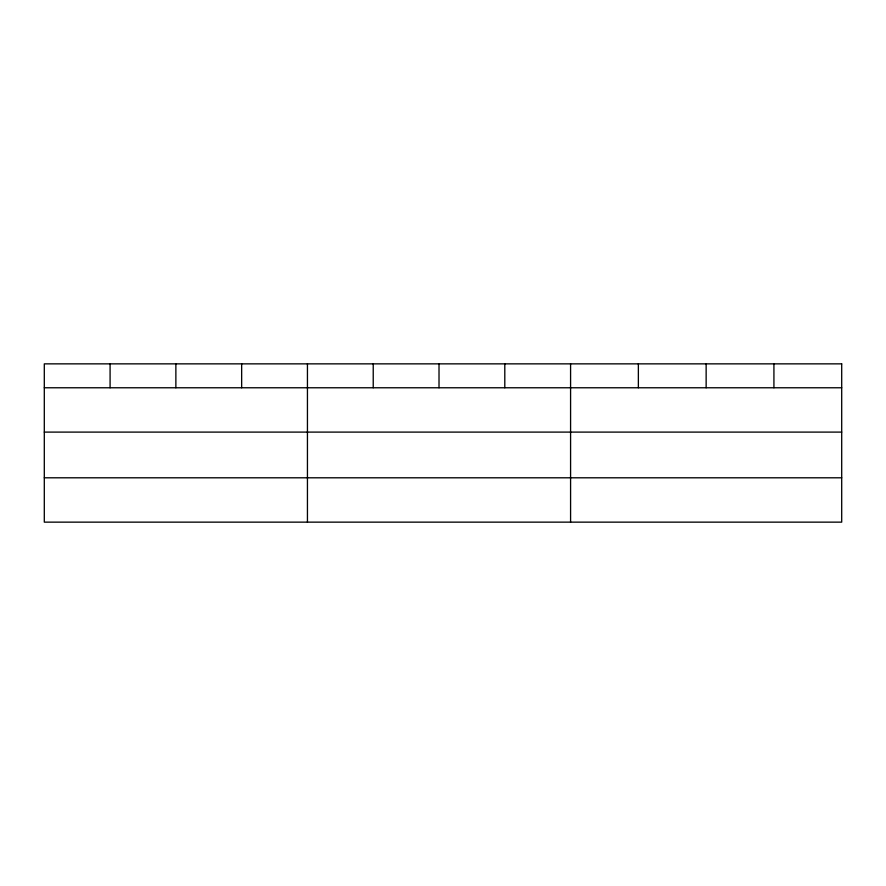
<?xml version="1.0" encoding="UTF-8"?>
<svg xmlns="http://www.w3.org/2000/svg" width="886" height="886" viewBox="0 0 886 886"><rect width="100%" height="100%" fill="white"/><g stroke="black" fill="none" stroke-linecap="round" stroke-linejoin="round"><path stroke-width="1.33" d="M44.3 387.769L841.7 387.769M44.3 432.102L841.7 432.102M44.3 477.798L841.7 477.798M773.921 363.858L773.921 387.769M706.142 363.858L706.142 387.769M638.363 363.858L638.363 387.769M570.584 363.858L570.584 522.142M504.798 363.858L504.798 387.769M439.013 363.858L439.013 387.769M373.227 363.858L373.227 387.769M307.442 363.858L307.442 522.142M241.656 363.858L241.656 387.769M175.871 363.858L175.871 387.769M110.085 363.858L110.085 387.769M841.7 363.858L44.3 363.858L44.3 522.142L841.7 522.142L841.7 363.858"/></g></svg>
